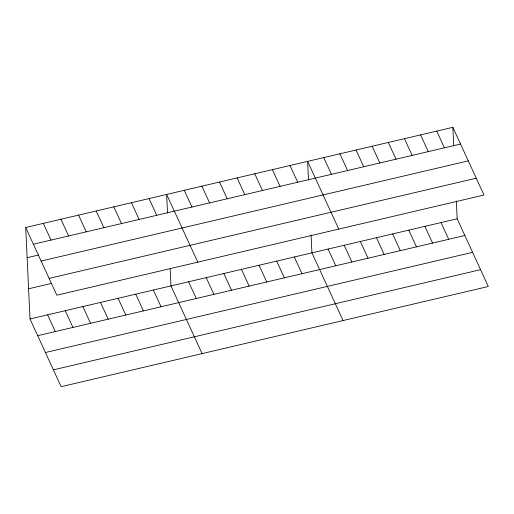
<?xml version="1.0" encoding="UTF-8"?>
<svg xmlns="http://www.w3.org/2000/svg" width="514" height="514" viewBox="0 0 514 514"><rect width="100%" height="100%" fill="white"/><g stroke="black" fill="none" stroke-linecap="round" stroke-linejoin="round"><path stroke-width="0.77" d="M25.7 227.503L452.853 127.324L483.995 195.031L56.842 295.209L25.7 227.503L30.005 318.969L61.147 386.676L488.3 286.497L457.158 218.791L456.323 200.987M33.391 244.227L460.544 144.042M27.12 257.687L38.614 254.995M41.126 261.054L468.28 160.869M49.1 278.389L476.253 178.204M28.585 288.784L51.567 283.4M30.005 318.969L457.158 218.791M37.695 335.693L464.849 235.508M45.438 352.52L472.591 252.335M53.411 369.855L480.564 269.67M436.714 131.109L444.404 147.826M420.58 134.893L428.271 151.617M404.441 138.677L412.132 155.401M441.025 222.575L448.716 239.299M388.308 142.462L395.998 159.186M424.885 226.359L432.576 243.083M372.168 146.246L379.859 162.97M408.746 230.143L416.436 246.868M356.029 150.03L363.719 166.754M392.612 233.928L400.303 250.652M339.895 153.814L347.586 170.539M376.473 237.712L384.164 254.436M323.756 157.599L331.446 174.323M360.34 241.496L368.03 258.221M338.765 229.09L307.623 161.383L308.496 179.958M344.2 245.281L351.891 262.005M289.999 165.514L297.69 182.239M328.067 249.065L335.758 265.789M343.069 320.556L311.927 252.849L311.092 235.052M272.381 169.652L280.072 186.37M294.31 256.981L302.001 273.705M254.758 173.783L262.448 190.501M276.686 261.118L284.377 277.836M237.14 177.915L244.831 194.639M259.069 265.25L266.76 281.968M219.523 182.046L227.214 198.77M241.445 269.381L249.136 286.105M201.899 186.177L209.59 202.901M223.828 273.512L231.518 290.237M184.282 190.315L191.973 207.033M206.204 277.644L213.901 294.368M197.8 262.153L166.658 194.446L167.532 213.021M188.587 281.781L196.277 298.499M149.041 198.577L156.731 215.302M202.111 353.619L170.969 285.912L170.166 268.886M131.417 202.709L139.114 219.433M153.345 290.044L161.036 306.768M113.8 206.84L121.49 223.564M135.728 294.175L143.419 310.899M96.182 210.978L103.873 227.696M118.104 298.306L125.795 315.031M78.558 215.109L86.249 231.827M100.487 302.444L108.178 319.162M60.941 219.24L68.632 235.965M82.87 306.575L90.56 323.293M43.317 223.372L51.008 240.096M65.246 310.707L72.937 327.431M47.629 314.838L55.319 331.562M452.853 127.324L453.727 145.899"/></g></svg>
